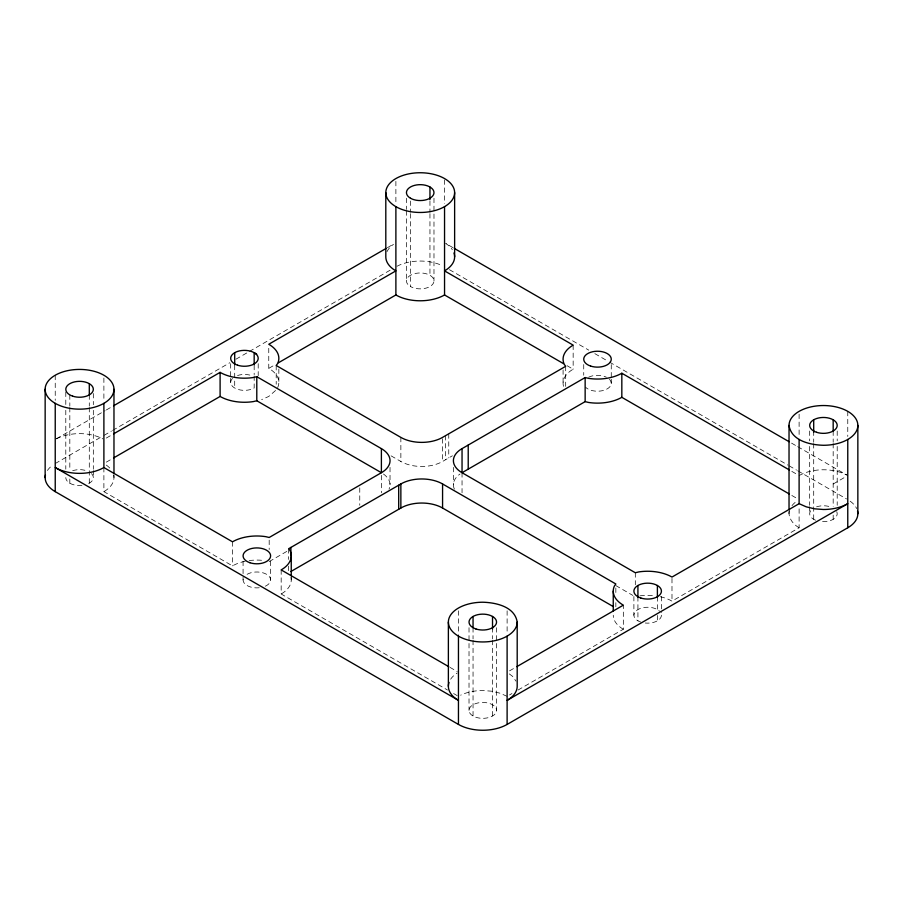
<?xml version="1.0" encoding="UTF-8"?>
<svg xmlns="http://www.w3.org/2000/svg" width="903" height="903" viewBox="0 0 903 903"><rect width="100%" height="100%" fill="white"/><g stroke="black" fill="none" stroke-linecap="round" stroke-linejoin="round"><path stroke-width="0.68" stroke-dasharray="4.51 3.39" d="M275.55 390.502L268.767 396.451L261.644 399.6M56.449 438.756L105.109 410.662M106.328 409.962L111.193 407.151M387.364 247.704L393.448 244.194M55.23 463.544L102.852 436.047M104.071 435.348L111.396 431.115M112.615 430.415L229.825 362.735M235.931 359.213L248.144 352.159M249.363 351.459L390.999 269.692M106.317 438.057L111.159 435.269M106.317 462.144L111.159 459.345M277.672 387.545A34.416 19.866 0 0 0 268.767 368.356L274.828 364.857M269.184 561.576L287.301 551.112M391.089 455.846L400.864 461.478A29.494 17.033 0 0 0 442.56 461.478L452.403 455.789M509.54 670.861L515.59 667.362M833.176 484.008L846.551 476.287M509.54 694.938L511.956 693.549M518.017 690.05L623.33 629.244L623.33 605.168M660.228 596.702A34.416 19.866 0 0 1 671.99 601.15L799.11 527.758L799.11 506.357M507.114 696.337L499.991 693.188L491.695 691.201L482.789 690.524A34.416 19.866 0 0 0 460.654 695.175M453.103 247.727L445.766 243.494A34.416 19.866 0 0 1 452.347 249.713M791.57 443.136L796.457 445.958M797.676 446.658L846.551 474.876M449.434 269.692L588.733 350.116M594.84 353.637L608.283 361.392M609.502 362.103L787.901 465.101M789.12 465.801L796.457 470.034M797.676 470.745L846.551 498.964M791.818 471.377L796.683 474.177M567.095 365.715L573.157 369.214A34.416 19.866 0 0 0 563.743 387.15M791.818 495.465L796.683 498.264M615.79 585.562L632.868 595.427M449.954 667.351L457.234 671.561M103.89 467.551L103.89 491.638L232.511 565.899A34.416 19.866 0 0 1 246.711 560.955M281.172 569.906L281.172 593.993L447.527 690.027M453.599 693.538L457.234 695.637M799.11 527.758C793.082 524.338 788.251 518.141 789.03 510.906M509.303 673.909L512.588 676.37L516.019 681.167M847.77 411.362L847.77 436.488M837.205 431.013L837.205 440.833M837.205 446.432L837.205 505.308M833.176 431.024L833.176 442.244M833.176 443.52L833.176 506.752M833.176 515.128L833.176 519.338M813.705 431.024L813.705 442.244M813.705 443.621L813.705 519.338M809.675 431.013L809.675 440.833M809.675 446.432L809.675 505.308M809.675 506.707L809.675 513.717M799.11 414.15L799.11 436.488M671.99 578.405L671.99 601.15M661.425 596.465L661.425 612.527M657.395 596.736L657.395 610.112M657.395 615.462L657.395 620.812M637.924 596.736L637.924 620.812M635.317 572.75L635.317 584.794M633.895 596.465L633.895 615.203M615.846 588L615.846 593.35M615.846 602.719L615.846 606.737M611.263 364.53L611.263 377.917M611.263 379.249L611.263 383.267M583.733 364.53L583.733 375.242M573.157 345.138L573.157 369.214M565.684 366.313L565.684 386.382M563.088 369.891L563.088 383.267M507.114 610.834L507.114 633.161M496.548 627.687L496.548 710.39A13.759 7.946 0 0 1 475.904 717.275A13.759 7.946 0 0 1 475.904 703.505A13.759 7.946 0 0 1 496.548 710.39M492.519 627.709L492.519 638.918M492.519 640.295L492.519 716.011M473.048 627.709L473.048 638.918M473.048 640.295L473.048 716.011M469.018 627.687L469.018 710.39M462.043 472.709L462.043 492.778M458.453 610.834L458.453 634.561M453.396 467.359L453.396 484.753M448.757 433.824L448.757 457.9M445.653 435.607L445.653 459.695M444.547 179.957L444.547 203.694M442.56 438.734L442.56 461.478M433.982 198.22L433.982 280.912M429.952 201.008L429.952 212.216M429.952 213.627L429.952 275.291M410.481 201.03L410.481 212.25M410.481 213.65L410.481 286.533A13.759 7.946 0 0 0 433.508 282.978A13.759 7.946 0 0 0 416.655 273.237A13.759 7.946 0 0 0 410.481 286.533M406.452 198.22L406.452 209.428M406.452 210.828L406.452 280.912M400.864 437.402L400.864 461.478M395.886 181.356L395.886 203.694M390.028 467.359L390.028 484.753M381.393 475.384L381.393 492.778M359.766 487.868L359.766 505.262M291.251 577.265L291.251 579.94M288.655 548.731L288.655 559.431M288.655 566.125L288.655 572.818M278.846 369.022L278.846 382.398M276.205 365.501L276.205 384.238M270.607 561.214L270.607 579.94M269.184 540.163L269.184 549.532M268.767 348.287L268.767 368.356M258.202 363.672L258.202 375.704M254.172 365.275L254.172 374.643M254.172 375.975L254.172 388.019A13.759 7.946 0 0 1 236.055 388.708A13.759 7.946 0 0 1 232.522 378.425M243.076 561.214L243.076 575.922M243.076 577.265L243.076 579.94M234.701 365.275L234.701 388.019M232.511 541.811L232.511 565.899M230.671 363.672L230.671 377.048M230.671 378.391L230.671 382.398M113.97 474.786L113.97 477.585M103.89 378.03L103.89 400.368M93.325 393.494L93.325 404.702M93.325 410.312L93.325 469.176M93.325 470.587L93.325 477.585M89.295 394.904L89.295 406.113M89.295 407.49L89.295 483.207M69.824 394.904L69.824 406.113M69.824 407.524L69.824 470.598M69.824 479.008L69.824 483.207M65.795 392.094L65.795 404.702M65.795 410.312L65.795 469.176M55.23 375.242L55.23 400.368M836.731 511.662A13.759 7.946 0 0 1 821.041 521.539M815.544 520.23A13.759 7.946 0 0 1 811.515 509.743M816.56 506.831A13.759 7.946 0 0 1 830.32 506.831M799.11 475.588A34.416 19.866 0 0 1 847.77 475.588M396.959 266.272A34.416 19.866 0 0 1 442.346 265.696M450.653 679.191A34.416 19.866 0 0 1 457.223 673.006M386.981 251.689A34.416 19.866 0 0 1 393.471 244.329M789.03 513.717A34.416 19.866 0 0 1 790.204 508.57M792.01 505.635A34.416 19.866 0 0 1 796.694 501.21M850.174 501.21A34.416 19.866 0 0 1 856.676 508.57M91.485 473.612A13.759 7.946 0 0 1 87.456 484.098M81.959 485.419A13.759 7.946 0 0 1 65.795 477.585M72.68 470.711A13.759 7.946 0 0 1 86.44 470.711M247.106 574.319A13.759 7.946 0 0 1 267.762 575.098A13.759 7.946 0 0 1 263.721 586.826M259.229 587.763A13.759 7.946 0 0 1 243.55 577.886M609.412 379.294A13.759 7.946 0 0 1 604.378 390.152A13.759 7.946 0 0 1 585.573 387.24M588.643 377.183A13.759 7.946 0 0 1 606.342 377.183M290.958 577.344A34.416 19.866 0 0 1 281.172 593.993M249.172 560.571A34.416 19.866 0 0 1 264.511 560.571M113.676 475.001A34.416 19.866 0 0 1 103.89 491.638M47.43 470.474A34.416 19.866 0 0 1 52.825 465.09M106.306 465.09A34.416 19.866 0 0 1 110.99 469.504M623.33 629.244A34.416 19.866 0 0 1 613.25 615.203M639.99 595.833A34.416 19.866 0 0 1 655.33 595.833M383.459 474.03A29.494 17.033 0 0 1 389.024 489.155M454.401 489.155A29.494 17.033 0 0 1 459.977 474.03M237.557 375.513A13.759 7.946 0 0 1 251.316 375.513M56.302 438.858A34.416 19.866 0 0 1 102.818 438.858M661.425 615.203A13.759 7.946 0 0 1 645.273 623.025M640.78 622.077A13.759 7.946 0 0 1 637.924 609.581A13.759 7.946 0 0 1 659.585 611.229"/><path stroke-width="1.35" d="M113.631 405.74L386.145 248.404M113.575 433.869L220.106 372.363A34.416 19.866 0 0 0 253.348 377.51L256.791 376.686L381.393 448.622A29.494 17.033 0 0 1 381.393 472.709L269.184 537.488L265.742 536.664A34.416 19.866 0 0 0 232.511 541.811L103.89 467.551A34.416 19.866 0 0 1 55.23 467.551L458.453 700.356A34.416 19.866 0 0 1 449.039 682.42M113.575 457.945L220.106 396.451A34.416 19.866 0 0 0 253.348 401.587L256.791 400.763L381.393 472.709L381.393 448.622M278.451 362.758L395.886 294.965A34.416 19.866 0 0 0 444.547 294.965L563.461 363.616M516.798 666.662L623.33 605.168A34.416 19.866 0 0 1 614.424 585.968L615.846 583.981L442.572 483.952A29.494 17.033 0 0 0 400.864 483.952L288.655 548.731L290.077 550.717A34.416 19.866 0 0 1 281.172 569.906L448.735 666.651M448.373 686.303L448.373 622.088A34.416 19.866 0 0 1 482.789 602.222C495.961 602.561 514.823 606.635 517.193 622.088L517.193 686.303A34.416 19.866 0 0 1 507.114 700.356L847.77 503.682A34.416 19.866 0 0 1 823.434 509.495L814.529 508.818L806.232 506.831L799.11 503.682L671.99 577.062A34.416 19.866 0 0 0 638.76 571.926L635.317 572.75L462.043 472.709A29.494 17.033 0 0 1 462.043 448.622L585.144 377.556L588.587 378.368A34.416 19.866 0 0 0 621.828 373.232L789.391 469.978M290.901 571.509L400.864 508.028A29.494 17.033 0 0 1 442.572 508.028L613.408 606.658M789.391 494.054L621.828 397.32A34.416 19.866 0 0 1 588.587 402.456L585.144 401.632L462.043 472.709L462.043 448.622M45.443 475.001A34.416 19.866 0 0 0 55.23 491.638L458.453 724.432A34.416 19.866 0 0 0 507.114 724.432L847.77 527.758A34.416 19.866 0 0 0 857.557 511.121M857.85 425.415A34.416 19.866 0 0 0 823.434 405.537A34.416 19.866 0 0 0 789.03 425.415C791.389 440.856 810.262 444.931 823.434 445.281A34.416 19.866 0 0 0 857.85 425.415L857.85 513.717M454.322 248.427L789.12 441.725M256.689 354.157L254.172 352.701L254.172 364.744M847.77 439.456L847.77 527.758M833.176 419.793L833.176 430.957M813.705 419.793L813.705 432.402M799.11 439.456L799.11 503.682M789.03 425.415L789.03 509.506M657.395 585.494L657.395 597.538M637.924 585.494L637.924 597.538M621.828 373.232L621.828 397.32M613.25 591.115L613.25 611.184M585.144 377.556L585.144 401.632M507.114 636.13L507.114 724.432M492.519 616.467L492.519 629.075M473.048 616.467L473.048 627.675M468.217 445.055L468.217 469.142M458.453 636.13L458.453 724.432M454.627 192.61A34.416 19.866 0 0 1 403.009 209.812A34.416 19.866 0 0 1 403.009 175.408A34.416 19.866 0 0 1 454.627 192.61L454.627 256.836M444.547 206.663L444.547 294.965M442.572 483.952L442.572 508.028M429.952 186.989L429.952 199.608M400.864 483.952L400.864 508.028M398.697 485.193L398.697 509.281M395.886 206.663L395.886 294.965M385.807 192.61L385.807 256.836A34.416 19.866 0 0 0 395.886 270.877L268.767 344.269A34.416 19.866 0 0 1 277.672 363.457L276.205 365.501L400.864 437.402A29.494 17.033 0 0 0 442.56 437.391L565.684 366.313L564.251 364.327A34.416 19.866 0 0 1 573.157 345.138L444.547 270.877A34.416 19.866 0 0 0 453.961 252.953M291.251 555.853L291.251 575.922M290.901 547.432L290.901 555.458M256.791 376.686L256.791 400.763M234.701 352.701L234.701 364.744M220.106 372.363L220.106 396.451M113.97 389.283A34.416 19.866 0 0 1 62.352 406.497A34.416 19.866 0 0 1 62.352 372.081A34.416 19.866 0 0 1 113.97 389.283L113.97 473.386M103.89 403.336L103.89 467.551M89.295 383.662L89.295 394.882M55.23 403.336L55.23 491.638M45.15 389.283L45.15 477.585M517.193 622.088A34.416 19.866 0 0 1 482.789 641.954A34.416 19.866 0 0 1 448.373 622.088M816.56 432.289A13.759 7.946 0 0 0 837.205 425.415A13.759 7.946 0 0 0 816.56 418.529A13.759 7.946 0 0 0 816.56 432.289M475.904 628.962A13.759 7.946 0 0 0 496.548 622.088A13.759 7.946 0 0 0 475.904 615.203A13.759 7.946 0 0 0 475.904 628.962M410.481 198.231A13.759 7.946 0 0 0 433.508 194.664A13.759 7.946 0 0 0 416.655 184.934A13.759 7.946 0 0 0 410.481 198.231M249.962 562.738A13.759 7.946 0 0 0 270.607 555.853A13.759 7.946 0 0 0 249.962 548.979A13.759 7.946 0 0 0 249.962 562.738M590.607 366.065A13.759 7.946 0 0 0 611.263 359.18A13.759 7.946 0 0 0 590.607 352.305A13.759 7.946 0 0 0 590.607 366.065M640.78 598A13.759 7.946 0 0 0 661.425 591.115A13.759 7.946 0 0 0 640.78 584.23A13.759 7.946 0 0 0 640.78 598M72.68 396.169A13.759 7.946 0 0 0 93.325 389.283A13.759 7.946 0 0 0 72.68 382.409A13.759 7.946 0 0 0 72.68 396.169M237.557 365.196A13.759 7.946 0 0 0 258.202 358.322A13.759 7.946 0 0 0 237.557 351.436A13.759 7.946 0 0 0 237.557 365.196"/></g></svg>
